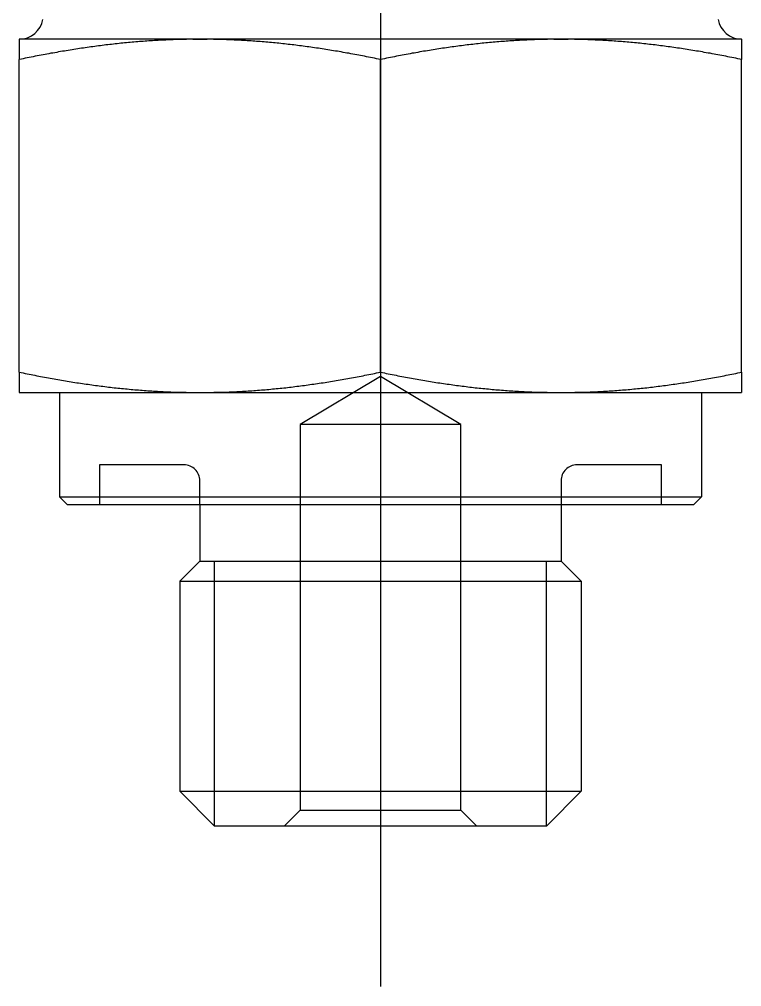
# Model space of a CAD drawing. Extents: x -35.2 to 39.3, y -37.2 to 6.5.
# Drawn here: x 27.41 to 36.41, y -18.6 to -6.55 of the extents above; entities that cross this region are included whole.
import ezdxf

# ---------------------------------------------------------------- set-up
doc = ezdxf.new("R2010")
doc.units = 0
doc.linetypes.add('CENTER', pattern=[50.8, 31.75, -6.35, 6.35, -6.35])
doc.linetypes.add('DASHED', pattern=[19.05, 12.7, -6.35])
doc.layers.get('0').update_dxf_attribs({"linetype": 'CONTINUOUS'})
doc.layers.add('CENTER', color=1, linetype='CENTER')

msp = doc.modelspace()

# ---------------------------------------------------------------- linework, layer by layer
at = {"color": 7, "linetype": 'CONTINUOUS'}
for p, q in [((29.568, -6.8), (27.407, -6.8)), ((27.407, -6.8), (27.407, -7.053)), ((27.407, -6.8), (27.407, -6.8)), ((29.568, -6.8), (29.657, -6.8)), ((29.568, -6.8), (29.747, -6.8)), ((29.657, -6.8), (29.747, -6.8)), ((34.068, -6.8), (29.747, -6.8)), ((34.068, -6.8), (34.157, -6.8)), ((34.068, -6.8), (34.247, -6.8)), ((34.157, -6.8), (34.247, -6.8)), ((36.407, -6.8), (34.247, -6.8)), ((36.407, -6.8), (36.407, -7.053)), ((36.407, -6.8), (36.407, -6.8)), ((27.407, -10.947), (27.407, -7.053)), ((31.907, -10.947), (31.907, -7.053)), ((36.407, -10.947), (36.407, -7.053)), ((27.407, -10.947), (27.407, -11.2)), ((36.407, -10.947), (36.407, -11.2)), ((27.407, -11.2), (29.657, -11.2)), ((27.907, -11.2), (27.907, -12.5)), ((29.657, -11.2), (34.157, -11.2)), ((34.157, -11.2), (36.407, -11.2)), ((35.907, -11.2), (35.907, -12.5)), ((27.907, -12.5), (35.907, -12.5)), ((28.007, -12.6), (27.907, -12.5)), ((35.807, -12.6), (35.907, -12.5)), ((35.807, -12.6), (28.007, -12.6)), ((29.657, -12.6), (29.657, -13.3)), ((34.157, -12.6), (34.157, -13.3)), ((29.657, -13.3), (29.407, -13.55)), ((29.657, -13.3), (34.157, -13.3)), ((34.157, -13.3), (34.407, -13.55)), ((29.407, -13.55), (34.407, -13.55)), ((29.407, -13.55), (29.407, -16.167)), ((34.407, -13.55), (34.407, -16.167)), ((29.407, -16.167), (34.407, -16.167)), ((29.84, -16.6), (29.407, -16.167)), ((33.974, -16.6), (34.407, -16.167)), ((33.974, -16.6), (29.84, -16.6))]:
    msp.add_line(p, q, dxfattribs=at)
at = {"color": 3, "linetype": 'DASHED'}
for p, q in [((31.907, -10.999), (30.907, -11.6)), ((32.907, -11.6), (31.907, -10.999)), ((30.907, -11.6), (30.907, -16.4)), ((32.907, -11.6), (30.907, -11.6)), ((32.907, -16.4), (32.907, -11.6)), ((29.457, -12.1), (28.407, -12.1)), ((28.407, -12.1), (28.407, -12.6)), ((35.407, -12.1), (34.357, -12.1)), ((35.407, -12.6), (35.407, -12.1)), ((29.657, -12.6), (29.657, -12.3)), ((34.157, -12.3), (34.157, -12.6)), ((30.707, -16.6), (30.907, -16.4)), ((30.907, -16.4), (32.907, -16.4)), ((33.107, -16.6), (32.907, -16.4))]:
    msp.add_line(p, q, dxfattribs=at)
at = {"color": 3, "linetype": 'CONTINUOUS'}
for p, q in [((29.84, -16.6), (29.84, -13.3)), ((33.974, -16.6), (33.974, -13.3))]:
    msp.add_line(p, q, dxfattribs=at)
at = {"color": 7}
for points in [[(29.657, -6.8, 0), (29.634, -6.8, 0), (29.61, -6.8, 0), (29.586, -6.8, 0), (29.562, -6.8, 0), (29.538, -6.801, 0), (29.514, -6.801, 0), (29.49, -6.802, 0), (29.467, -6.802, 0), (29.443, -6.802, 0), (29.419, -6.803, 0), (29.396, -6.804, 0), (29.372, -6.804, 0), (29.349, -6.805, 0), (29.325, -6.806, 0), (29.302, -6.807, 0), (29.278, -6.808, 0), (29.255, -6.809, 0), (29.231, -6.81, 0), (29.208, -6.811, 0), (29.184, -6.812, 0), (29.161, -6.813, 0), (29.138, -6.815, 0), (29.114, -6.816, 0), (29.091, -6.817, 0), (29.068, -6.819, 0), (29.044, -6.82, 0), (29.021, -6.822, 0), (28.998, -6.823, 0), (28.975, -6.825, 0), (28.951, -6.827, 0), (28.928, -6.828, 0), (28.905, -6.83, 0), (28.882, -6.832, 0), (28.858, -6.834, 0), (28.835, -6.836, 0), (28.812, -6.838, 0), (28.789, -6.84, 0), (28.766, -6.842, 0), (28.742, -6.845, 0), (28.719, -6.847, 0), (28.696, -6.849, 0), (28.673, -6.851, 0), (28.65, -6.854, 0), (28.626, -6.856, 0), (28.603, -6.859, 0), (28.58, -6.861, 0), (28.557, -6.864, 0), (28.533, -6.867, 0), (28.51, -6.87, 0), (28.487, -6.872, 0), (28.463, -6.875, 0), (28.44, -6.878, 0), (28.417, -6.881, 0), (28.393, -6.884, 0), (28.37, -6.887, 0), (28.347, -6.89, 0), (28.323, -6.893, 0), (28.3, -6.897, 0), (28.276, -6.9, 0), (28.253, -6.903, 0), (28.229, -6.907, 0), (28.206, -6.91, 0), (28.182, -6.913, 0), (28.159, -6.917, 0), (28.135, -6.921, 0), (28.111, -6.924, 0), (28.088, -6.928, 0), (28.064, -6.932, 0), (28.04, -6.935, 0), (28.016, -6.939, 0), (27.992, -6.943, 0), (27.969, -6.947, 0), (27.945, -6.951, 0), (27.921, -6.955, 0), (27.897, -6.959, 0), (27.873, -6.964, 0), (27.849, -6.968, 0), (27.825, -6.972, 0), (27.801, -6.976, 0), (27.776, -6.981, 0), (27.752, -6.985, 0), (27.728, -6.99, 0), (27.703, -6.994, 0), (27.679, -6.999, 0), (27.655, -7.004, 0), (27.63, -7.008, 0), (27.606, -7.013, 0), (27.581, -7.018, 0), (27.556, -7.023, 0), (27.532, -7.028, 0), (27.507, -7.033, 0), (27.482, -7.038, 0), (27.457, -7.043, 0), (27.433, -7.048, 0), (27.407, -7.053, 0)], [(31.907, -7.053, 0), (31.883, -7.048, 0), (31.858, -7.043, 0), (31.833, -7.038, 0), (31.808, -7.033, 0), (31.783, -7.028, 0), (31.758, -7.023, 0), (31.734, -7.018, 0), (31.709, -7.013, 0), (31.685, -7.008, 0), (31.66, -7.004, 0), (31.636, -6.999, 0), (31.611, -6.994, 0), (31.587, -6.99, 0), (31.563, -6.985, 0), (31.539, -6.981, 0), (31.514, -6.976, 0), (31.49, -6.972, 0), (31.466, -6.968, 0), (31.442, -6.964, 0), (31.418, -6.959, 0), (31.394, -6.955, 0), (31.37, -6.951, 0), (31.346, -6.947, 0), (31.322, -6.943, 0), (31.299, -6.939, 0), (31.275, -6.935, 0), (31.251, -6.932, 0), (31.227, -6.928, 0), (31.204, -6.924, 0), (31.18, -6.921, 0), (31.156, -6.917, 0), (31.133, -6.913, 0), (31.109, -6.91, 0), (31.086, -6.907, 0), (31.062, -6.903, 0), (31.039, -6.9, 0), (31.015, -6.897, 0), (30.992, -6.893, 0), (30.968, -6.89, 0), (30.945, -6.887, 0), (30.922, -6.884, 0), (30.898, -6.881, 0), (30.875, -6.878, 0), (30.852, -6.875, 0), (30.828, -6.872, 0), (30.805, -6.87, 0), (30.782, -6.867, 0), (30.758, -6.864, 0), (30.735, -6.861, 0), (30.712, -6.859, 0), (30.689, -6.856, 0), (30.665, -6.854, 0), (30.642, -6.851, 0), (30.619, -6.849, 0), (30.596, -6.847, 0), (30.573, -6.845, 0), (30.549, -6.842, 0), (30.526, -6.84, 0), (30.503, -6.838, 0), (30.48, -6.836, 0), (30.456, -6.834, 0), (30.433, -6.832, 0), (30.41, -6.83, 0), (30.387, -6.828, 0), (30.363, -6.827, 0), (30.34, -6.825, 0), (30.317, -6.823, 0), (30.294, -6.822, 0), (30.27, -6.82, 0), (30.247, -6.819, 0), (30.224, -6.817, 0), (30.201, -6.816, 0), (30.177, -6.815, 0), (30.154, -6.813, 0), (30.131, -6.812, 0), (30.107, -6.811, 0), (30.084, -6.81, 0), (30.06, -6.809, 0), (30.037, -6.808, 0), (30.014, -6.807, 0), (29.99, -6.806, 0), (29.966, -6.805, 0), (29.943, -6.804, 0), (29.919, -6.804, 0), (29.896, -6.803, 0), (29.872, -6.802, 0), (29.848, -6.802, 0), (29.825, -6.802, 0), (29.801, -6.801, 0), (29.777, -6.801, 0), (29.753, -6.8, 0), (29.729, -6.8, 0), (29.705, -6.8, 0), (29.681, -6.8, 0), (29.657, -6.8, 0)], [(34.157, -6.8, 0), (34.133, -6.8, 0), (34.109, -6.8, 0), (34.086, -6.8, 0), (34.062, -6.8, 0), (34.038, -6.801, 0), (34.014, -6.801, 0), (33.99, -6.802, 0), (33.967, -6.802, 0), (33.943, -6.802, 0), (33.919, -6.803, 0), (33.896, -6.804, 0), (33.872, -6.804, 0), (33.849, -6.805, 0), (33.825, -6.806, 0), (33.801, -6.807, 0), (33.778, -6.808, 0), (33.755, -6.809, 0), (33.731, -6.81, 0), (33.708, -6.811, 0), (33.684, -6.812, 0), (33.661, -6.813, 0), (33.638, -6.815, 0), (33.614, -6.816, 0), (33.591, -6.817, 0), (33.568, -6.819, 0), (33.544, -6.82, 0), (33.521, -6.822, 0), (33.498, -6.823, 0), (33.475, -6.825, 0), (33.451, -6.827, 0), (33.428, -6.828, 0), (33.405, -6.83, 0), (33.382, -6.832, 0), (33.358, -6.834, 0), (33.335, -6.836, 0), (33.312, -6.838, 0), (33.289, -6.84, 0), (33.266, -6.842, 0), (33.242, -6.845, 0), (33.219, -6.847, 0), (33.196, -6.849, 0), (33.173, -6.851, 0), (33.15, -6.854, 0), (33.126, -6.856, 0), (33.103, -6.859, 0), (33.08, -6.861, 0), (33.057, -6.864, 0), (33.033, -6.867, 0), (33.01, -6.87, 0), (32.987, -6.872, 0), (32.963, -6.875, 0), (32.94, -6.878, 0), (32.917, -6.881, 0), (32.893, -6.884, 0), (32.87, -6.887, 0), (32.847, -6.89, 0), (32.823, -6.893, 0), (32.8, -6.897, 0), (32.776, -6.9, 0), (32.753, -6.903, 0), (32.729, -6.907, 0), (32.706, -6.91, 0), (32.682, -6.913, 0), (32.659, -6.917, 0), (32.635, -6.921, 0), (32.611, -6.924, 0), (32.588, -6.928, 0), (32.564, -6.932, 0), (32.54, -6.935, 0), (32.516, -6.939, 0), (32.492, -6.943, 0), (32.469, -6.947, 0), (32.445, -6.951, 0), (32.421, -6.955, 0), (32.397, -6.959, 0), (32.373, -6.964, 0), (32.349, -6.968, 0), (32.325, -6.972, 0), (32.301, -6.976, 0), (32.276, -6.981, 0), (32.252, -6.985, 0), (32.228, -6.99, 0), (32.203, -6.994, 0), (32.179, -6.999, 0), (32.155, -7.004, 0), (32.13, -7.008, 0), (32.106, -7.013, 0), (32.081, -7.018, 0), (32.056, -7.023, 0), (32.032, -7.028, 0), (32.007, -7.033, 0), (31.982, -7.038, 0), (31.957, -7.043, 0), (31.933, -7.048, 0), (31.907, -7.053, 0)], [(36.407, -7.053, 0), (36.383, -7.048, 0), (36.358, -7.043, 0), (36.333, -7.038, 0), (36.308, -7.033, 0), (36.283, -7.028, 0), (36.258, -7.023, 0), (36.234, -7.018, 0), (36.209, -7.013, 0), (36.185, -7.008, 0), (36.16, -7.004, 0), (36.136, -6.999, 0), (36.111, -6.994, 0), (36.087, -6.99, 0), (36.063, -6.985, 0), (36.039, -6.981, 0), (36.014, -6.976, 0), (35.99, -6.972, 0), (35.966, -6.968, 0), (35.942, -6.964, 0), (35.918, -6.959, 0), (35.894, -6.955, 0), (35.87, -6.951, 0), (35.846, -6.947, 0), (35.822, -6.943, 0), (35.799, -6.939, 0), (35.775, -6.935, 0), (35.751, -6.932, 0), (35.727, -6.928, 0), (35.704, -6.924, 0), (35.68, -6.921, 0), (35.656, -6.917, 0), (35.633, -6.913, 0), (35.609, -6.91, 0), (35.586, -6.907, 0), (35.562, -6.903, 0), (35.539, -6.9, 0), (35.515, -6.897, 0), (35.492, -6.893, 0), (35.468, -6.89, 0), (35.445, -6.887, 0), (35.422, -6.884, 0), (35.398, -6.881, 0), (35.375, -6.878, 0), (35.352, -6.875, 0), (35.328, -6.872, 0), (35.305, -6.87, 0), (35.282, -6.867, 0), (35.258, -6.864, 0), (35.235, -6.861, 0), (35.212, -6.859, 0), (35.189, -6.856, 0), (35.165, -6.854, 0), (35.142, -6.851, 0), (35.119, -6.849, 0), (35.096, -6.847, 0), (35.072, -6.845, 0), (35.049, -6.842, 0), (35.026, -6.84, 0), (35.003, -6.838, 0), (34.98, -6.836, 0), (34.956, -6.834, 0), (34.933, -6.832, 0), (34.91, -6.83, 0), (34.887, -6.828, 0), (34.864, -6.827, 0), (34.84, -6.825, 0), (34.817, -6.823, 0), (34.794, -6.822, 0), (34.77, -6.82, 0), (34.747, -6.819, 0), (34.724, -6.817, 0), (34.701, -6.816, 0), (34.677, -6.815, 0), (34.654, -6.813, 0), (34.631, -6.812, 0), (34.607, -6.811, 0), (34.584, -6.81, 0), (34.56, -6.809, 0), (34.537, -6.808, 0), (34.514, -6.807, 0), (34.49, -6.806, 0), (34.466, -6.805, 0), (34.443, -6.804, 0), (34.419, -6.804, 0), (34.396, -6.803, 0), (34.372, -6.802, 0), (34.348, -6.802, 0), (34.325, -6.802, 0), (34.301, -6.801, 0), (34.277, -6.801, 0), (34.253, -6.8, 0), (34.229, -6.8, 0), (34.205, -6.8, 0), (34.181, -6.8, 0), (34.157, -6.8, 0)], [(27.407, -10.947, 0), (27.432, -10.952, 0), (27.456, -10.957, 0), (27.48, -10.962, 0), (27.505, -10.967, 0), (27.529, -10.972, 0), (27.553, -10.976, 0), (27.577, -10.981, 0), (27.601, -10.986, 0), (27.625, -10.991, 0), (27.649, -10.995, 0), (27.673, -11, 0), (27.697, -11.004, 0), (27.721, -11.009, 0), (27.745, -11.013, 0), (27.769, -11.018, 0), (27.792, -11.022, 0), (27.816, -11.026, 0), (27.84, -11.031, 0), (27.864, -11.035, 0), (27.887, -11.039, 0), (27.911, -11.043, 0), (27.934, -11.047, 0), (27.958, -11.051, 0), (27.982, -11.055, 0), (28.005, -11.059, 0), (28.029, -11.063, 0), (28.052, -11.066, 0), (28.076, -11.07, 0), (28.099, -11.074, 0), (28.123, -11.078, 0), (28.146, -11.081, 0), (28.169, -11.085, 0), (28.193, -11.088, 0), (28.216, -11.092, 0), (28.24, -11.095, 0), (28.263, -11.098, 0), (28.286, -11.102, 0), (28.31, -11.105, 0), (28.333, -11.108, 0), (28.356, -11.111, 0), (28.38, -11.114, 0), (28.403, -11.117, 0), (28.426, -11.12, 0), (28.449, -11.123, 0), (28.473, -11.126, 0), (28.496, -11.129, 0), (28.519, -11.132, 0), (28.543, -11.134, 0), (28.566, -11.137, 0), (28.589, -11.14, 0), (28.612, -11.142, 0), (28.636, -11.145, 0), (28.659, -11.147, 0), (28.682, -11.149, 0), (28.706, -11.152, 0), (28.729, -11.154, 0), (28.752, -11.156, 0), (28.776, -11.159, 0), (28.799, -11.161, 0), (28.822, -11.163, 0), (28.846, -11.165, 0), (28.869, -11.167, 0), (28.892, -11.169, 0), (28.916, -11.171, 0), (28.939, -11.172, 0), (28.963, -11.174, 0), (28.986, -11.176, 0), (29.01, -11.178, 0), (29.033, -11.179, 0), (29.057, -11.181, 0), (29.08, -11.182, 0), (29.104, -11.184, 0), (29.128, -11.185, 0), (29.151, -11.186, 0), (29.175, -11.188, 0), (29.199, -11.189, 0), (29.222, -11.19, 0), (29.246, -11.191, 0), (29.27, -11.192, 0), (29.294, -11.193, 0), (29.318, -11.194, 0), (29.342, -11.195, 0), (29.366, -11.195, 0), (29.39, -11.196, 0), (29.414, -11.197, 0), (29.438, -11.197, 0), (29.462, -11.198, 0), (29.486, -11.198, 0), (29.511, -11.199, 0), (29.535, -11.199, 0), (29.559, -11.2, 0), (29.584, -11.2, 0), (29.608, -11.2, 0), (29.633, -11.2, 0), (29.657, -11.2, 0)], [(29.657, -11.2, 0), (29.682, -11.2, 0), (29.707, -11.2, 0), (29.731, -11.2, 0), (29.756, -11.2, 0), (29.78, -11.199, 0), (29.804, -11.199, 0), (29.829, -11.198, 0), (29.853, -11.198, 0), (29.877, -11.197, 0), (29.901, -11.197, 0), (29.925, -11.196, 0), (29.949, -11.195, 0), (29.973, -11.195, 0), (29.997, -11.194, 0), (30.021, -11.193, 0), (30.045, -11.192, 0), (30.069, -11.191, 0), (30.093, -11.19, 0), (30.116, -11.189, 0), (30.14, -11.188, 0), (30.164, -11.186, 0), (30.188, -11.185, 0), (30.211, -11.184, 0), (30.235, -11.182, 0), (30.258, -11.181, 0), (30.282, -11.179, 0), (30.305, -11.178, 0), (30.329, -11.176, 0), (30.352, -11.174, 0), (30.376, -11.172, 0), (30.399, -11.171, 0), (30.423, -11.169, 0), (30.446, -11.167, 0), (30.469, -11.165, 0), (30.493, -11.163, 0), (30.516, -11.161, 0), (30.54, -11.159, 0), (30.563, -11.156, 0), (30.586, -11.154, 0), (30.609, -11.152, 0), (30.633, -11.149, 0), (30.656, -11.147, 0), (30.679, -11.145, 0), (30.703, -11.142, 0), (30.726, -11.14, 0), (30.749, -11.137, 0), (30.773, -11.134, 0), (30.796, -11.132, 0), (30.819, -11.129, 0), (30.842, -11.126, 0), (30.866, -11.123, 0), (30.889, -11.12, 0), (30.912, -11.117, 0), (30.935, -11.114, 0), (30.959, -11.111, 0), (30.982, -11.108, 0), (31.005, -11.105, 0), (31.029, -11.102, 0), (31.052, -11.098, 0), (31.075, -11.095, 0), (31.099, -11.092, 0), (31.122, -11.088, 0), (31.145, -11.085, 0), (31.169, -11.081, 0), (31.192, -11.078, 0), (31.216, -11.074, 0), (31.239, -11.07, 0), (31.263, -11.066, 0), (31.286, -11.063, 0), (31.31, -11.059, 0), (31.333, -11.055, 0), (31.357, -11.051, 0), (31.38, -11.047, 0), (31.404, -11.043, 0), (31.428, -11.039, 0), (31.451, -11.035, 0), (31.475, -11.031, 0), (31.499, -11.026, 0), (31.523, -11.022, 0), (31.546, -11.018, 0), (31.57, -11.013, 0), (31.594, -11.009, 0), (31.618, -11.004, 0), (31.642, -11, 0), (31.666, -10.995, 0), (31.69, -10.991, 0), (31.714, -10.986, 0), (31.738, -10.981, 0), (31.762, -10.976, 0), (31.786, -10.972, 0), (31.81, -10.967, 0), (31.834, -10.962, 0), (31.859, -10.957, 0), (31.883, -10.952, 0), (31.907, -10.947, 0)], [(31.907, -10.947, 0), (31.932, -10.952, 0), (31.956, -10.957, 0), (31.98, -10.962, 0), (32.005, -10.967, 0), (32.029, -10.972, 0), (32.053, -10.976, 0), (32.077, -10.981, 0), (32.101, -10.986, 0), (32.125, -10.991, 0), (32.149, -10.995, 0), (32.173, -11, 0), (32.197, -11.004, 0), (32.221, -11.009, 0), (32.245, -11.013, 0), (32.269, -11.018, 0), (32.292, -11.022, 0), (32.316, -11.026, 0), (32.34, -11.031, 0), (32.364, -11.035, 0), (32.387, -11.039, 0), (32.411, -11.043, 0), (32.434, -11.047, 0), (32.458, -11.051, 0), (32.482, -11.055, 0), (32.505, -11.059, 0), (32.529, -11.063, 0), (32.552, -11.066, 0), (32.576, -11.07, 0), (32.599, -11.074, 0), (32.623, -11.078, 0), (32.646, -11.081, 0), (32.669, -11.085, 0), (32.693, -11.088, 0), (32.716, -11.092, 0), (32.74, -11.095, 0), (32.763, -11.098, 0), (32.786, -11.102, 0), (32.81, -11.105, 0), (32.833, -11.108, 0), (32.856, -11.111, 0), (32.88, -11.114, 0), (32.903, -11.117, 0), (32.926, -11.12, 0), (32.949, -11.123, 0), (32.973, -11.126, 0), (32.996, -11.129, 0), (33.019, -11.132, 0), (33.042, -11.134, 0), (33.066, -11.137, 0), (33.089, -11.14, 0), (33.112, -11.142, 0), (33.136, -11.145, 0), (33.159, -11.147, 0), (33.182, -11.149, 0), (33.206, -11.152, 0), (33.229, -11.154, 0), (33.252, -11.156, 0), (33.276, -11.159, 0), (33.299, -11.161, 0), (33.322, -11.163, 0), (33.346, -11.165, 0), (33.369, -11.167, 0), (33.392, -11.169, 0), (33.416, -11.171, 0), (33.439, -11.172, 0), (33.463, -11.174, 0), (33.486, -11.176, 0), (33.51, -11.178, 0), (33.533, -11.179, 0), (33.557, -11.181, 0), (33.58, -11.182, 0), (33.604, -11.184, 0), (33.627, -11.185, 0), (33.651, -11.186, 0), (33.675, -11.188, 0), (33.699, -11.189, 0), (33.722, -11.19, 0), (33.746, -11.191, 0), (33.77, -11.192, 0), (33.794, -11.193, 0), (33.818, -11.194, 0), (33.842, -11.195, 0), (33.866, -11.195, 0), (33.89, -11.196, 0), (33.914, -11.197, 0), (33.938, -11.197, 0), (33.962, -11.198, 0), (33.986, -11.198, 0), (34.011, -11.199, 0), (34.035, -11.199, 0), (34.059, -11.2, 0), (34.084, -11.2, 0), (34.108, -11.2, 0), (34.133, -11.2, 0), (34.157, -11.2, 0)], [(34.157, -11.2, 0), (34.182, -11.2, 0), (34.207, -11.2, 0), (34.231, -11.2, 0), (34.256, -11.2, 0), (34.28, -11.199, 0), (34.304, -11.199, 0), (34.329, -11.198, 0), (34.353, -11.198, 0), (34.377, -11.197, 0), (34.401, -11.197, 0), (34.425, -11.196, 0), (34.449, -11.195, 0), (34.473, -11.195, 0), (34.497, -11.194, 0), (34.521, -11.193, 0), (34.545, -11.192, 0), (34.569, -11.191, 0), (34.593, -11.19, 0), (34.616, -11.189, 0), (34.64, -11.188, 0), (34.664, -11.186, 0), (34.688, -11.185, 0), (34.711, -11.184, 0), (34.735, -11.182, 0), (34.758, -11.181, 0), (34.782, -11.179, 0), (34.805, -11.178, 0), (34.829, -11.176, 0), (34.852, -11.174, 0), (34.876, -11.172, 0), (34.899, -11.171, 0), (34.923, -11.169, 0), (34.946, -11.167, 0), (34.969, -11.165, 0), (34.993, -11.163, 0), (35.016, -11.161, 0), (35.039, -11.159, 0), (35.063, -11.156, 0), (35.086, -11.154, 0), (35.109, -11.152, 0), (35.133, -11.149, 0), (35.156, -11.147, 0), (35.179, -11.145, 0), (35.203, -11.142, 0), (35.226, -11.14, 0), (35.249, -11.137, 0), (35.273, -11.134, 0), (35.296, -11.132, 0), (35.319, -11.129, 0), (35.342, -11.126, 0), (35.366, -11.123, 0), (35.389, -11.12, 0), (35.412, -11.117, 0), (35.435, -11.114, 0), (35.459, -11.111, 0), (35.482, -11.108, 0), (35.505, -11.105, 0), (35.529, -11.102, 0), (35.552, -11.098, 0), (35.575, -11.095, 0), (35.599, -11.092, 0), (35.622, -11.088, 0), (35.645, -11.085, 0), (35.669, -11.081, 0), (35.692, -11.078, 0), (35.716, -11.074, 0), (35.739, -11.07, 0), (35.763, -11.066, 0), (35.786, -11.063, 0), (35.81, -11.059, 0), (35.833, -11.055, 0), (35.857, -11.051, 0), (35.88, -11.047, 0), (35.904, -11.043, 0), (35.928, -11.039, 0), (35.951, -11.035, 0), (35.975, -11.031, 0), (35.999, -11.026, 0), (36.023, -11.022, 0), (36.046, -11.018, 0), (36.07, -11.013, 0), (36.094, -11.009, 0), (36.118, -11.004, 0), (36.142, -11, 0), (36.166, -10.995, 0), (36.19, -10.991, 0), (36.214, -10.986, 0), (36.238, -10.981, 0), (36.262, -10.976, 0), (36.286, -10.972, 0), (36.31, -10.967, 0), (36.334, -10.962, 0), (36.359, -10.957, 0), (36.383, -10.952, 0), (36.407, -10.947, 0)]]:
    msp.add_polyline3d(points, dxfattribs=at)
at = {"color": 7, "linetype": 'CONTINUOUS'}
for centre, start, end in [((27.406, -6.5), 270.2243, 349.8753), ((36.409, -6.5), 190.1247, 269.7757)]:
    msp.add_arc(centre, 0.3, start, end, dxfattribs=at)
at = {"color": 3, "linetype": 'DASHED'}
for centre, start, end in [((29.457, -12.3), 0, 90), ((34.357, -12.3), 90, 180)]:
    msp.add_arc(centre, 0.2, start, end, dxfattribs=at)
at = {"layer": 'CENTER', "color": 1, "linetype": 'CENTER'}
msp.add_line((31.907, 6.5), (31.907, -18.6), dxfattribs=at)

doc.saveas('drawing.dxf')
